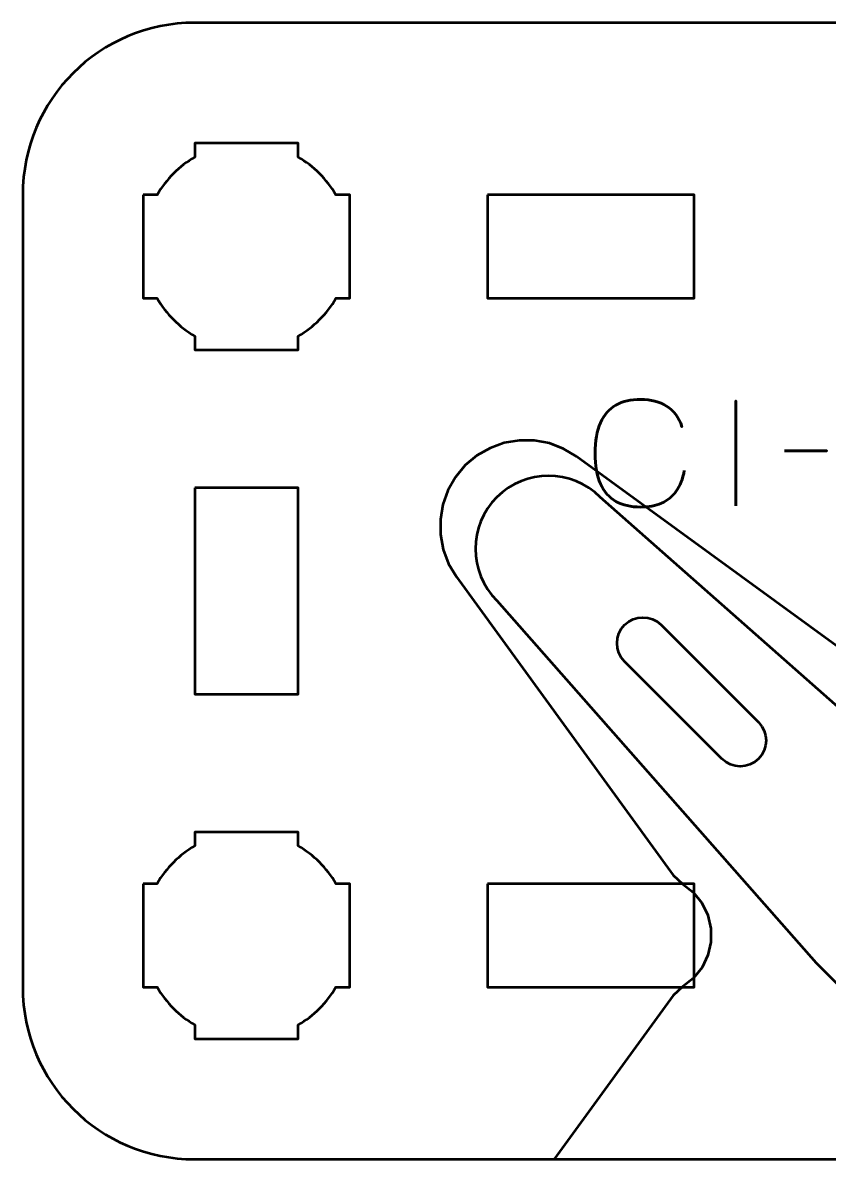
# Model space of a CAD drawing. Header units: centimetres. Extents: x -13.15 to -7.85, y -16.5 to -13.2.
# Drawn here: x -13.15 to -10.807, y -16.5 to -13.2 of the extents above; entities that cross this region are included whole.
import ezdxf

# ---------------------------------------------------------------- set-up
doc = ezdxf.new("R2010")
doc.units = ezdxf.units.CM
doc.header["$MEASUREMENT"] = 0
doc.layers.add('Layer 1', color=7, linetype='Continuous')

msp = doc.modelspace()

# ---------------------------------------------------------------- linework, layer by layer
at = {"layer": 'Layer 1', "lineweight": 53}
for points, knots in [([(-12.64994, -13.19997), (-12.64994, -13.19997), (-8.35007, -13.19997), (-8.35007, -13.19997), (-8.35007, -13.19997), (-8.07293, -13.19997), (-7.84997, -13.42306), (-7.84997, -13.70006), (-7.84997, -13.70006), (-7.84997, -13.70006), (-7.84997, -15.99993), (-7.84997, -15.99993), (-7.84997, -15.99993), (-7.84997, -16.27707), (-8.07293, -16.50003), (-8.35007, -16.50003), (-8.35007, -16.50003), (-8.35007, -16.50003), (-12.64994, -16.50003), (-12.64994, -16.50003), (-12.64994, -16.50003), (-12.92694, -16.50003), (-13.15003, -16.27707), (-13.15003, -15.99993), (-13.15003, -15.99993), (-13.15003, -15.99993), (-13.15003, -13.70006), (-13.15003, -13.70006), (-13.15003, -13.70006), (-13.15003, -13.42306), (-12.92694, -13.19997), (-12.64994, -13.19997)], [0, 0, 0, 0, 0.125, 0.125, 0.125, 0.125, 0.25, 0.25, 0.25, 0.25, 0.375, 0.375, 0.375, 0.375, 0.5, 0.5, 0.5, 0.5, 0.625, 0.625, 0.625, 0.625, 0.75, 0.75, 0.75, 0.75, 0.875, 0.875, 0.875, 0.875, 1, 1, 1, 1]), ([(-12.8, -13.69994), (-12.8, -13.69994), (-12.7598, -13.69994), (-12.7598, -13.69994), (-12.7598, -13.69994), (-12.73347, -13.65442), (-12.69551, -13.61649), (-12.65, -13.59016), (-12.65, -13.59016), (-12.65, -13.59016), (-12.65, -13.54994), (-12.65, -13.54994), (-12.65, -13.54994), (-12.65, -13.54994), (-12.35, -13.54994), (-12.35, -13.54994), (-12.35, -13.54994), (-12.35, -13.54994), (-12.35, -13.59013), (-12.35, -13.59013), (-12.35, -13.59013), (-12.30447, -13.61646), (-12.26648, -13.65441), (-12.24012, -13.69994), (-12.24012, -13.69994), (-12.24012, -13.69994), (-12.2, -13.69994), (-12.2, -13.69994), (-12.2, -13.69994), (-12.2, -13.69994), (-12.2, -13.84536), (-12.2, -13.84536), (-12.2, -13.84536), (-12.2, -13.84536), (-12.19994, -13.85001), (-12.19994, -13.85001), (-12.19994, -13.85001), (-12.19994, -13.85001), (-12.2, -13.85465), (-12.2, -13.85465), (-12.2, -13.85465), (-12.2, -13.85465), (-12.2, -13.99994), (-12.2, -13.99994), (-12.2, -13.99994), (-12.2, -13.99994), (-12.24007, -13.99994), (-12.24007, -13.99994), (-12.24007, -13.99994), (-12.26642, -14.04551), (-12.30442, -14.08352), (-12.35, -14.10988), (-12.35, -14.10988), (-12.35, -14.10988), (-12.35, -14.14994), (-12.35, -14.14994), (-12.35, -14.14994), (-12.35, -14.14994), (-12.49328, -14.14994), (-12.49328, -14.14994), (-12.49328, -14.14994), (-12.49328, -14.14994), (-12.49995, -14.15002), (-12.49995, -14.15002), (-12.49995, -14.15002), (-12.49995, -14.15002), (-12.50663, -14.14994), (-12.50663, -14.14994), (-12.50663, -14.14994), (-12.50663, -14.14994), (-12.65, -14.14994), (-12.65, -14.14994), (-12.65, -14.14994), (-12.65, -14.14994), (-12.65, -14.10984), (-12.65, -14.10984), (-12.65, -14.10984), (-12.69554, -14.08348), (-12.73352, -14.04549), (-12.75985, -13.99994), (-12.75985, -13.99994), (-12.75985, -13.99994), (-12.8, -13.99994), (-12.8, -13.99994), (-12.8, -13.99994), (-12.8, -13.99994), (-12.8, -13.69994), (-12.8, -13.69994)], [0, 0, 0, 0, 0.0454545, 0.0454545, 0.0454545, 0.0454545, 0.0909091, 0.0909091, 0.0909091, 0.0909091, 0.1363636, 0.1363636, 0.1363636, 0.1363636, 0.1818182, 0.1818182, 0.1818182, 0.1818182, 0.2272727, 0.2272727, 0.2272727, 0.2272727, 0.2727273, 0.2727273, 0.2727273, 0.2727273, 0.3181818, 0.3181818, 0.3181818, 0.3181818, 0.3636364, 0.3636364, 0.3636364, 0.3636364, 0.4090909, 0.4090909, 0.4090909, 0.4090909, 0.4545455, 0.4545455, 0.4545455, 0.4545455, 0.5, 0.5, 0.5, 0.5, 0.5454545, 0.5454545, 0.5454545, 0.5454545, 0.5909091, 0.5909091, 0.5909091, 0.5909091, 0.6363636, 0.6363636, 0.6363636, 0.6363636, 0.6818182, 0.6818182, 0.6818182, 0.6818182, 0.7272727, 0.7272727, 0.7272727, 0.7272727, 0.7727273, 0.7727273, 0.7727273, 0.7727273, 0.8181818, 0.8181818, 0.8181818, 0.8181818, 0.8636364, 0.8636364, 0.8636364, 0.8636364, 0.9090909, 0.9090909, 0.9090909, 0.9090909, 0.9545455, 0.9545455, 0.9545455, 0.9545455, 1, 1, 1, 1]), ([(-11.79999, -13.70006), (-11.79999, -13.70006), (-11.19998, -13.70006), (-11.19998, -13.70006), (-11.19998, -13.70006), (-11.19998, -13.70006), (-11.19998, -14.00007), (-11.19998, -14.00007), (-11.19998, -14.00007), (-11.19998, -14.00007), (-11.79999, -14.00007), (-11.79999, -14.00007), (-11.79999, -14.00007), (-11.79999, -14.00007), (-11.79999, -13.70006), (-11.79999, -13.70006)], [0, 0, 0, 0, 0.25, 0.25, 0.25, 0.25, 0.5, 0.5, 0.5, 0.5, 0.75, 0.75, 0.75, 0.75, 1, 1, 1, 1]), ([(-12.64994, -14.55001), (-12.64994, -14.55001), (-12.34993, -14.55001), (-12.34993, -14.55001), (-12.34993, -14.55001), (-12.34993, -14.55001), (-12.34993, -15.15002), (-12.34993, -15.15002), (-12.34993, -15.15002), (-12.34993, -15.15002), (-12.64994, -15.15002), (-12.64994, -15.15002), (-12.64994, -15.15002), (-12.64994, -15.15002), (-12.64994, -14.55001), (-12.64994, -14.55001)], [0, 0, 0, 0, 0.25, 0.25, 0.25, 0.25, 0.5, 0.5, 0.5, 0.5, 0.75, 0.75, 0.75, 0.75, 1, 1, 1, 1]), ([(-11.29549, -14.94844), (-11.32477, -14.91916), (-11.37228, -14.91916), (-11.40156, -14.94844), (-11.40156, -14.94844), (-11.43084, -14.97772), (-11.43084, -15.02522), (-11.40156, -15.0545), (-11.40156, -15.0545), (-11.40156, -15.0545), (-11.11871, -15.33735), (-11.11871, -15.33735), (-11.11871, -15.33735), (-11.08943, -15.36663), (-11.04193, -15.36663), (-11.01265, -15.33735), (-11.01265, -15.33735), (-10.98337, -15.30807), (-10.98337, -15.26056), (-11.01265, -15.23128), (-11.01265, -15.23128), (-11.01265, -15.23128), (-11.29549, -14.94844), (-11.29549, -14.94844)], [0, 0, 0, 0, 0.1666667, 0.1666667, 0.1666667, 0.1666667, 0.3333333, 0.3333333, 0.3333333, 0.3333333, 0.5, 0.5, 0.5, 0.5, 0.6666667, 0.6666667, 0.6666667, 0.6666667, 0.8333333, 0.8333333, 0.8333333, 0.8333333, 1, 1, 1, 1]), ([(-12.8, -15.69994), (-12.8, -15.69994), (-12.7598, -15.69994), (-12.7598, -15.69994), (-12.7598, -15.69994), (-12.73347, -15.65442), (-12.69551, -15.61649), (-12.65, -15.59016), (-12.65, -15.59016), (-12.65, -15.59016), (-12.65, -15.54994), (-12.65, -15.54994), (-12.65, -15.54994), (-12.65, -15.54994), (-12.35, -15.54994), (-12.35, -15.54994), (-12.35, -15.54994), (-12.35, -15.54994), (-12.35, -15.59013), (-12.35, -15.59013), (-12.35, -15.59013), (-12.30447, -15.61646), (-12.26648, -15.65441), (-12.24012, -15.69994), (-12.24012, -15.69994), (-12.24012, -15.69994), (-12.2, -15.69994), (-12.2, -15.69994), (-12.2, -15.69994), (-12.2, -15.69994), (-12.2, -15.84536), (-12.2, -15.84536), (-12.2, -15.84536), (-12.2, -15.84536), (-12.19994, -15.85001), (-12.19994, -15.85001), (-12.19994, -15.85001), (-12.19994, -15.85001), (-12.2, -15.85465), (-12.2, -15.85465), (-12.2, -15.85465), (-12.2, -15.85465), (-12.2, -15.99994), (-12.2, -15.99994), (-12.2, -15.99994), (-12.2, -15.99994), (-12.24007, -15.99994), (-12.24007, -15.99994), (-12.24007, -15.99994), (-12.26642, -16.04551), (-12.30442, -16.08352), (-12.35, -16.10988), (-12.35, -16.10988), (-12.35, -16.10988), (-12.35, -16.14994), (-12.35, -16.14994), (-12.35, -16.14994), (-12.35, -16.14994), (-12.49328, -16.14994), (-12.49328, -16.14994), (-12.49328, -16.14994), (-12.49328, -16.14994), (-12.49995, -16.15002), (-12.49995, -16.15002), (-12.49995, -16.15002), (-12.49995, -16.15002), (-12.50663, -16.14994), (-12.50663, -16.14994), (-12.50663, -16.14994), (-12.50663, -16.14994), (-12.65, -16.14994), (-12.65, -16.14994), (-12.65, -16.14994), (-12.65, -16.14994), (-12.65, -16.10984), (-12.65, -16.10984), (-12.65, -16.10984), (-12.69554, -16.08348), (-12.73352, -16.04549), (-12.75985, -15.99994), (-12.75985, -15.99994), (-12.75985, -15.99994), (-12.8, -15.99994), (-12.8, -15.99994), (-12.8, -15.99994), (-12.8, -15.99994), (-12.8, -15.69994), (-12.8, -15.69994)], [0, 0, 0, 0, 0.0454545, 0.0454545, 0.0454545, 0.0454545, 0.0909091, 0.0909091, 0.0909091, 0.0909091, 0.1363636, 0.1363636, 0.1363636, 0.1363636, 0.1818182, 0.1818182, 0.1818182, 0.1818182, 0.2272727, 0.2272727, 0.2272727, 0.2272727, 0.2727273, 0.2727273, 0.2727273, 0.2727273, 0.3181818, 0.3181818, 0.3181818, 0.3181818, 0.3636364, 0.3636364, 0.3636364, 0.3636364, 0.4090909, 0.4090909, 0.4090909, 0.4090909, 0.4545455, 0.4545455, 0.4545455, 0.4545455, 0.5, 0.5, 0.5, 0.5, 0.5454545, 0.5454545, 0.5454545, 0.5454545, 0.5909091, 0.5909091, 0.5909091, 0.5909091, 0.6363636, 0.6363636, 0.6363636, 0.6363636, 0.6818182, 0.6818182, 0.6818182, 0.6818182, 0.7272727, 0.7272727, 0.7272727, 0.7272727, 0.7727273, 0.7727273, 0.7727273, 0.7727273, 0.8181818, 0.8181818, 0.8181818, 0.8181818, 0.8636364, 0.8636364, 0.8636364, 0.8636364, 0.9090909, 0.9090909, 0.9090909, 0.9090909, 0.9545455, 0.9545455, 0.9545455, 0.9545455, 1, 1, 1, 1]), ([(-11.79999, -15.70006), (-11.79999, -15.70006), (-11.19998, -15.70006), (-11.19998, -15.70006), (-11.19998, -15.70006), (-11.19998, -15.70006), (-11.19998, -16.00007), (-11.19998, -16.00007), (-11.19998, -16.00007), (-11.19998, -16.00007), (-11.79999, -16.00007), (-11.79999, -16.00007), (-11.79999, -16.00007), (-11.79999, -16.00007), (-11.79999, -15.70006), (-11.79999, -15.70006)], [0, 0, 0, 0, 0.25, 0.25, 0.25, 0.25, 0.5, 0.5, 0.5, 0.5, 0.75, 0.75, 0.75, 0.75, 1, 1, 1, 1])]:
    msp.add_open_spline(points, degree=3, knots=knots, dxfattribs=at)
at = {"layer": 'Layer 1', "color": 5, "lineweight": 53}
for points, knots in [([(-11.22816, -14.50037), (-11.23268, -14.52457), (-11.24058, -14.54454), (-11.25166, -14.5602), (-11.25166, -14.5602), (-11.2628, -14.5758), (-11.27706, -14.58737), (-11.29441, -14.59492), (-11.29441, -14.59492), (-11.3117, -14.60247), (-11.33202, -14.60628), (-11.35516, -14.60621), (-11.35516, -14.60621), (-11.38331, -14.60628), (-11.40723, -14.60084), (-11.42685, -14.58977), (-11.42685, -14.58977), (-11.44646, -14.57876), (-11.46142, -14.56176), (-11.47172, -14.53869), (-11.47172, -14.53869), (-11.48202, -14.51561), (-11.48717, -14.48605), (-11.48724, -14.45), (-11.48724, -14.45), (-11.48717, -14.41409), (-11.48202, -14.38459), (-11.47172, -14.36152), (-11.47172, -14.36152), (-11.46142, -14.33845), (-11.44646, -14.32138), (-11.42685, -14.3103), (-11.42685, -14.3103), (-11.40723, -14.29922), (-11.38331, -14.29372), (-11.35516, -14.29379), (-11.35516, -14.29379), (-11.32503, -14.29372), (-11.29978, -14.30014), (-11.27946, -14.31305), (-11.27946, -14.31305), (-11.25921, -14.32596), (-11.24432, -14.34593), (-11.23494, -14.37295), (-11.23494, -14.37295), (-11.24432, -14.34593), (-11.25921, -14.32596), (-11.27946, -14.31305), (-11.27946, -14.31305), (-11.29978, -14.30014), (-11.32503, -14.29372), (-11.35516, -14.29379), (-11.35516, -14.29379), (-11.38331, -14.29372), (-11.40723, -14.29922), (-11.42685, -14.3103), (-11.42685, -14.3103), (-11.44646, -14.32138), (-11.46142, -14.33845), (-11.47172, -14.36152), (-11.47172, -14.36152), (-11.48202, -14.38459), (-11.48717, -14.41409), (-11.48724, -14.45), (-11.48724, -14.45), (-11.48717, -14.48605), (-11.48202, -14.51561), (-11.47172, -14.53869), (-11.47172, -14.53869), (-11.46142, -14.56176), (-11.44646, -14.57876), (-11.42685, -14.58977), (-11.42685, -14.58977), (-11.40723, -14.60084), (-11.38331, -14.60628), (-11.35516, -14.60621), (-11.35516, -14.60621), (-11.33202, -14.60628), (-11.3117, -14.60247), (-11.29441, -14.59492), (-11.29441, -14.59492), (-11.27706, -14.58737), (-11.2628, -14.5758), (-11.25166, -14.5602), (-11.25166, -14.5602), (-11.24058, -14.54454), (-11.23268, -14.52457), (-11.22816, -14.50037)], [0, 0, 0, 0, 0.0454545, 0.0454545, 0.0454545, 0.0454545, 0.0909091, 0.0909091, 0.0909091, 0.0909091, 0.1363636, 0.1363636, 0.1363636, 0.1363636, 0.1818182, 0.1818182, 0.1818182, 0.1818182, 0.2272727, 0.2272727, 0.2272727, 0.2272727, 0.2727273, 0.2727273, 0.2727273, 0.2727273, 0.3181818, 0.3181818, 0.3181818, 0.3181818, 0.3636364, 0.3636364, 0.3636364, 0.3636364, 0.4090909, 0.4090909, 0.4090909, 0.4090909, 0.4545455, 0.4545455, 0.4545455, 0.4545455, 0.5, 0.5, 0.5, 0.5, 0.5454545, 0.5454545, 0.5454545, 0.5454545, 0.5909091, 0.5909091, 0.5909091, 0.5909091, 0.6363636, 0.6363636, 0.6363636, 0.6363636, 0.6818182, 0.6818182, 0.6818182, 0.6818182, 0.7272727, 0.7272727, 0.7272727, 0.7272727, 0.7727273, 0.7727273, 0.7727273, 0.7727273, 0.8181818, 0.8181818, 0.8181818, 0.8181818, 0.8636364, 0.8636364, 0.8636364, 0.8636364, 0.9090909, 0.9090909, 0.9090909, 0.9090909, 0.9545455, 0.9545455, 0.9545455, 0.9545455, 1, 1, 1, 1]), ([(-11.0783, -14.60282), (-11.0783, -14.60282), (-11.0783, -14.2976), (-11.0783, -14.2976), (-11.0783, -14.2976), (-11.0783, -14.2976), (-11.0783, -14.60282), (-11.0783, -14.60282)], [0, 0, 0, 0, 0.5, 0.5, 0.5, 0.5, 1, 1, 1, 1]), ([(-11.54126, -14.4598), (-11.54126, -14.4598), (-10.67532, -15.08937), (-10.67532, -15.08937), (-10.67532, -15.08937), (-10.67532, -15.08937), (-10.64843, -15.11738), (-10.64843, -15.11738), (-10.64843, -15.11738), (-10.64843, -15.11738), (-10.62435, -15.14819), (-10.62435, -15.14819), (-10.62435, -15.14819), (-10.62435, -15.14819), (-10.5941, -15.17283), (-10.5941, -15.17283), (-10.5941, -15.17283), (-10.5941, -15.17283), (-10.55882, -15.19019), (-10.55882, -15.19019), (-10.55882, -15.19019), (-10.55882, -15.19019), (-10.5196, -15.19916), (-10.5196, -15.19916), (-10.5196, -15.19916), (-10.5196, -15.19916), (-10.48039, -15.19915), (-10.48039, -15.19915), (-10.48039, -15.19915), (-10.48039, -15.19915), (-10.44231, -15.19019), (-10.44231, -15.19019), (-10.44231, -15.19019), (-10.44231, -15.19019), (-10.40646, -15.17338), (-10.40646, -15.17338), (-10.40646, -15.17338), (-10.40646, -15.17338), (-10.37565, -15.14818), (-10.37565, -15.14818), (-10.37565, -15.14818), (-10.37565, -15.14818), (-10.35158, -15.11738), (-10.35158, -15.11738), (-10.35158, -15.11738), (-10.35158, -15.11738), (-10.32525, -15.08881), (-10.32525, -15.08881), (-10.32525, -15.08881), (-10.32525, -15.08881), (-9.4593, -14.46036), (-9.4593, -14.46036), (-9.4593, -14.46036), (-9.4593, -14.46036), (-9.42177, -14.43739), (-9.42177, -14.43739), (-9.42177, -14.43739), (-9.42177, -14.43739), (-9.38089, -14.42228), (-9.38089, -14.42228), (-9.38089, -14.42228), (-9.38089, -14.42228), (-9.33775, -14.41387), (-9.33775, -14.41387), (-9.33775, -14.41387), (-9.33775, -14.41387), (-9.29351, -14.41331), (-9.29351, -14.41331), (-9.29351, -14.41331), (-9.29351, -14.41331), (-9.24982, -14.42115), (-9.24982, -14.42115), (-9.24982, -14.42115), (-9.24982, -14.42115), (-9.20837, -14.43572), (-9.20837, -14.43572), (-9.20837, -14.43572), (-9.20837, -14.43572), (-9.16973, -14.45756), (-9.16973, -14.45756), (-9.16973, -14.45756), (-9.16973, -14.45756), (-9.13612, -14.48556), (-9.13612, -14.48556), (-9.13612, -14.48556), (-9.13612, -14.48556), (-9.10755, -14.51973), (-9.10755, -14.51973), (-9.10755, -14.51973), (-9.10755, -14.51973), (-9.08571, -14.55838), (-9.08571, -14.55838), (-9.08571, -14.55838), (-9.08571, -14.55838), (-9.07114, -14.59982), (-9.07114, -14.59982), (-9.07114, -14.59982), (-9.07114, -14.59982), (-9.06386, -14.64296), (-9.06386, -14.64296), (-9.06386, -14.64296), (-9.06386, -14.64296), (-9.06442, -14.6872), (-9.06442, -14.6872), (-9.06442, -14.6872), (-9.06442, -14.6872), (-9.07227, -14.7309), (-9.07227, -14.7309), (-9.07227, -14.7309), (-9.07227, -14.7309), (-9.08738, -14.77178), (-9.08738, -14.77178), (-9.08738, -14.77178), (-9.08738, -14.77178), (-9.11035, -14.80931), (-9.11035, -14.80931), (-9.11035, -14.80931), (-9.11035, -14.80931), (-9.73936, -15.6747), (-9.73936, -15.6747), (-9.73936, -15.6747), (-9.73936, -15.6747), (-9.76738, -15.70158), (-9.76738, -15.70158), (-9.76738, -15.70158), (-9.76738, -15.70158), (-9.79817, -15.72566), (-9.79817, -15.72566), (-9.79817, -15.72566), (-9.79817, -15.72566), (-9.82337, -15.75647), (-9.82337, -15.75647), (-9.82337, -15.75647), (-9.82337, -15.75647), (-9.84018, -15.79232), (-9.84018, -15.79232), (-9.84018, -15.79232), (-9.84018, -15.79232), (-9.84914, -15.83039), (-9.84914, -15.83039), (-9.84914, -15.83039), (-9.84914, -15.83039), (-9.84915, -15.86961), (-9.84915, -15.86961), (-9.84915, -15.86961), (-9.84915, -15.86961), (-9.84075, -15.90826), (-9.84075, -15.90826), (-9.84075, -15.90826), (-9.84075, -15.90826), (-9.82338, -15.94355), (-9.82338, -15.94355), (-9.82338, -15.94355), (-9.82338, -15.94355), (-9.79818, -15.97436), (-9.79818, -15.97436), (-9.79818, -15.97436), (-9.79818, -15.97436), (-9.76737, -15.99844), (-9.76737, -15.99844), (-9.76737, -15.99844), (-9.76737, -15.99844), (-9.73936, -16.02532), (-9.73936, -16.02532), (-9.73936, -16.02532), (-9.73936, -16.02532), (-9.39436, -16.49997), (-9.39436, -16.49997), (-9.39436, -16.49997), (-9.39436, -16.49997), (-11.60601, -16.49997), (-11.60601, -16.49997), (-11.60601, -16.49997), (-11.60601, -16.49997), (-11.26064, -16.0242), (-11.26064, -16.0242), (-11.26064, -16.0242), (-11.26064, -16.0242), (-11.23263, -15.99844), (-11.23263, -15.99844), (-11.23263, -15.99844), (-11.23263, -15.99844), (-11.20183, -15.97436), (-11.20183, -15.97436), (-11.20183, -15.97436), (-11.20183, -15.97436), (-11.17662, -15.94355), (-11.17662, -15.94355), (-11.17662, -15.94355), (-11.17662, -15.94355), (-11.15982, -15.9077), (-11.15982, -15.9077), (-11.15982, -15.9077), (-11.15982, -15.9077), (-11.15086, -15.86961), (-11.15086, -15.86961), (-11.15086, -15.86961), (-11.15086, -15.86961), (-11.15085, -15.83041), (-11.15085, -15.83041), (-11.15085, -15.83041), (-11.15085, -15.83041), (-11.15982, -15.79119), (-11.15982, -15.79119), (-11.15982, -15.79119), (-11.15982, -15.79119), (-11.17718, -15.75591), (-11.17718, -15.75591), (-11.17718, -15.75591), (-11.17718, -15.75591), (-11.20182, -15.72567), (-11.20182, -15.72567), (-11.20182, -15.72567), (-11.20182, -15.72567), (-11.23263, -15.70158), (-11.23263, -15.70158), (-11.23263, -15.70158), (-11.23263, -15.70158), (-11.26064, -15.67469), (-11.26064, -15.67469), (-11.26064, -15.67469), (-11.26064, -15.67469), (-11.89021, -14.80875), (-11.89021, -14.80875), (-11.89021, -14.80875), (-11.89021, -14.80875), (-11.91317, -14.77123), (-11.91317, -14.77123), (-11.91317, -14.77123), (-11.91317, -14.77123), (-11.92886, -14.72978), (-11.92886, -14.72978), (-11.92886, -14.72978), (-11.92886, -14.72978), (-11.93669, -14.68609), (-11.93669, -14.68609), (-11.93669, -14.68609), (-11.93669, -14.68609), (-11.9367, -14.6424), (-11.9367, -14.6424), (-11.9367, -14.6424), (-11.9367, -14.6424), (-11.92998, -14.59872), (-11.92998, -14.59872), (-11.92998, -14.59872), (-11.92998, -14.59872), (-11.91485, -14.55783), (-11.91485, -14.55783), (-11.91485, -14.55783), (-11.91485, -14.55783), (-11.893, -14.51917), (-11.893, -14.51917), (-11.893, -14.51917), (-11.893, -14.51917), (-11.86444, -14.485), (-11.86444, -14.485), (-11.86444, -14.485), (-11.86444, -14.485), (-11.83083, -14.457), (-11.83083, -14.457), (-11.83083, -14.457), (-11.83083, -14.457), (-11.79218, -14.43516), (-11.79218, -14.43516), (-11.79218, -14.43516), (-11.79218, -14.43516), (-11.75129, -14.42003), (-11.75129, -14.42003), (-11.75129, -14.42003), (-11.75129, -14.42003), (-11.70761, -14.41331), (-11.70761, -14.41331), (-11.70761, -14.41331), (-11.70761, -14.41331), (-11.66392, -14.41332), (-11.66392, -14.41332), (-11.66392, -14.41332), (-11.66392, -14.41332), (-11.62022, -14.42115), (-11.62022, -14.42115), (-11.62022, -14.42115), (-11.62022, -14.42115), (-11.57878, -14.43684), (-11.57878, -14.43684), (-11.57878, -14.43684), (-11.57878, -14.43684), (-11.54126, -14.4598), (-11.54126, -14.4598)], [0, 0, 0, 0, 0.0138889, 0.0138889, 0.0138889, 0.0138889, 0.0277778, 0.0277778, 0.0277778, 0.0277778, 0.0416667, 0.0416667, 0.0416667, 0.0416667, 0.0555556, 0.0555556, 0.0555556, 0.0555556, 0.0694444, 0.0694444, 0.0694444, 0.0694444, 0.0833333, 0.0833333, 0.0833333, 0.0833333, 0.0972222, 0.0972222, 0.0972222, 0.0972222, 0.1111111, 0.1111111, 0.1111111, 0.1111111, 0.125, 0.125, 0.125, 0.125, 0.1388889, 0.1388889, 0.1388889, 0.1388889, 0.1527778, 0.1527778, 0.1527778, 0.1527778, 0.1666667, 0.1666667, 0.1666667, 0.1666667, 0.1805556, 0.1805556, 0.1805556, 0.1805556, 0.1944444, 0.1944444, 0.1944444, 0.1944444, 0.2083333, 0.2083333, 0.2083333, 0.2083333, 0.2222222, 0.2222222, 0.2222222, 0.2222222, 0.2361111, 0.2361111, 0.2361111, 0.2361111, 0.25, 0.25, 0.25, 0.25, 0.2638889, 0.2638889, 0.2638889, 0.2638889, 0.2777778, 0.2777778, 0.2777778, 0.2777778, 0.2916667, 0.2916667, 0.2916667, 0.2916667, 0.3055556, 0.3055556, 0.3055556, 0.3055556, 0.3194444, 0.3194444, 0.3194444, 0.3194444, 0.3333333, 0.3333333, 0.3333333, 0.3333333, 0.3472222, 0.3472222, 0.3472222, 0.3472222, 0.3611111, 0.3611111, 0.3611111, 0.3611111, 0.375, 0.375, 0.375, 0.375, 0.3888889, 0.3888889, 0.3888889, 0.3888889, 0.4027778, 0.4027778, 0.4027778, 0.4027778, 0.4166667, 0.4166667, 0.4166667, 0.4166667, 0.4305556, 0.4305556, 0.4305556, 0.4305556, 0.4444444, 0.4444444, 0.4444444, 0.4444444, 0.4583333, 0.4583333, 0.4583333, 0.4583333, 0.4722222, 0.4722222, 0.4722222, 0.4722222, 0.4861111, 0.4861111, 0.4861111, 0.4861111, 0.5, 0.5, 0.5, 0.5, 0.5138889, 0.5138889, 0.5138889, 0.5138889, 0.5277778, 0.5277778, 0.5277778, 0.5277778, 0.5416667, 0.5416667, 0.5416667, 0.5416667, 0.5555556, 0.5555556, 0.5555556, 0.5555556, 0.5694444, 0.5694444, 0.5694444, 0.5694444, 0.5833333, 0.5833333, 0.5833333, 0.5833333, 0.5972222, 0.5972222, 0.5972222, 0.5972222, 0.6111111, 0.6111111, 0.6111111, 0.6111111, 0.625, 0.625, 0.625, 0.625, 0.6388889, 0.6388889, 0.6388889, 0.6388889, 0.6527778, 0.6527778, 0.6527778, 0.6527778, 0.6666667, 0.6666667, 0.6666667, 0.6666667, 0.6805556, 0.6805556, 0.6805556, 0.6805556, 0.6944444, 0.6944444, 0.6944444, 0.6944444, 0.7083333, 0.7083333, 0.7083333, 0.7083333, 0.7222222, 0.7222222, 0.7222222, 0.7222222, 0.7361111, 0.7361111, 0.7361111, 0.7361111, 0.75, 0.75, 0.75, 0.75, 0.7638889, 0.7638889, 0.7638889, 0.7638889, 0.7777778, 0.7777778, 0.7777778, 0.7777778, 0.7916667, 0.7916667, 0.7916667, 0.7916667, 0.8055556, 0.8055556, 0.8055556, 0.8055556, 0.8194444, 0.8194444, 0.8194444, 0.8194444, 0.8333333, 0.8333333, 0.8333333, 0.8333333, 0.8472222, 0.8472222, 0.8472222, 0.8472222, 0.8611111, 0.8611111, 0.8611111, 0.8611111, 0.875, 0.875, 0.875, 0.875, 0.8888889, 0.8888889, 0.8888889, 0.8888889, 0.9027778, 0.9027778, 0.9027778, 0.9027778, 0.9166667, 0.9166667, 0.9166667, 0.9166667, 0.9305556, 0.9305556, 0.9305556, 0.9305556, 0.9444444, 0.9444444, 0.9444444, 0.9444444, 0.9583333, 0.9583333, 0.9583333, 0.9583333, 0.9722222, 0.9722222, 0.9722222, 0.9722222, 0.9861111, 0.9861111, 0.9861111, 0.9861111, 1, 1, 1, 1]), ([(-10.93733, -14.44322), (-10.93733, -14.44322), (-10.81414, -14.44322), (-10.81414, -14.44322), (-10.81414, -14.44322), (-10.81414, -14.44322), (-10.93733, -14.44322), (-10.93733, -14.44322)], [0, 0, 0, 0, 0.5, 0.5, 0.5, 0.5, 1, 1, 1, 1]), ([(-10.57955, -16.19471), (-10.57955, -16.19471), (-10.84471, -15.92955), (-10.84471, -15.92955), (-10.84471, -15.92955), (-10.84471, -15.92955), (-11.77279, -14.87773), (-11.77279, -14.87773), (-11.77279, -14.87773), (-11.85555, -14.79497), (-11.85555, -14.65997), (-11.77279, -14.57721), (-11.77279, -14.57721), (-11.69003, -14.49445), (-11.55503, -14.49445), (-11.47227, -14.57721), (-11.47227, -14.57721), (-11.47227, -14.57721), (-10.42045, -15.50529), (-10.42045, -15.50529), (-10.42045, -15.50529), (-10.42045, -15.50529), (-10.15529, -15.77045), (-10.15529, -15.77045), (-10.15529, -15.77045), (-10.15529, -15.77045), (-9.51159, -16.49997), (-9.51159, -16.49997), (-9.51159, -16.49997), (-9.51159, -16.49997), (-10.23359, -16.49997), (-10.23359, -16.49997), (-10.23359, -16.49997), (-10.23359, -16.49997), (-10.57955, -16.19471), (-10.57955, -16.19471)], [0, 0, 0, 0, 0.1111111, 0.1111111, 0.1111111, 0.1111111, 0.2222222, 0.2222222, 0.2222222, 0.2222222, 0.3333333, 0.3333333, 0.3333333, 0.3333333, 0.4444444, 0.4444444, 0.4444444, 0.4444444, 0.5555556, 0.5555556, 0.5555556, 0.5555556, 0.6666667, 0.6666667, 0.6666667, 0.6666667, 0.7777778, 0.7777778, 0.7777778, 0.7777778, 0.8888889, 0.8888889, 0.8888889, 0.8888889, 1, 1, 1, 1])]:
    msp.add_open_spline(points, degree=3, knots=knots, dxfattribs=at)

doc.saveas('drawing.dxf')
